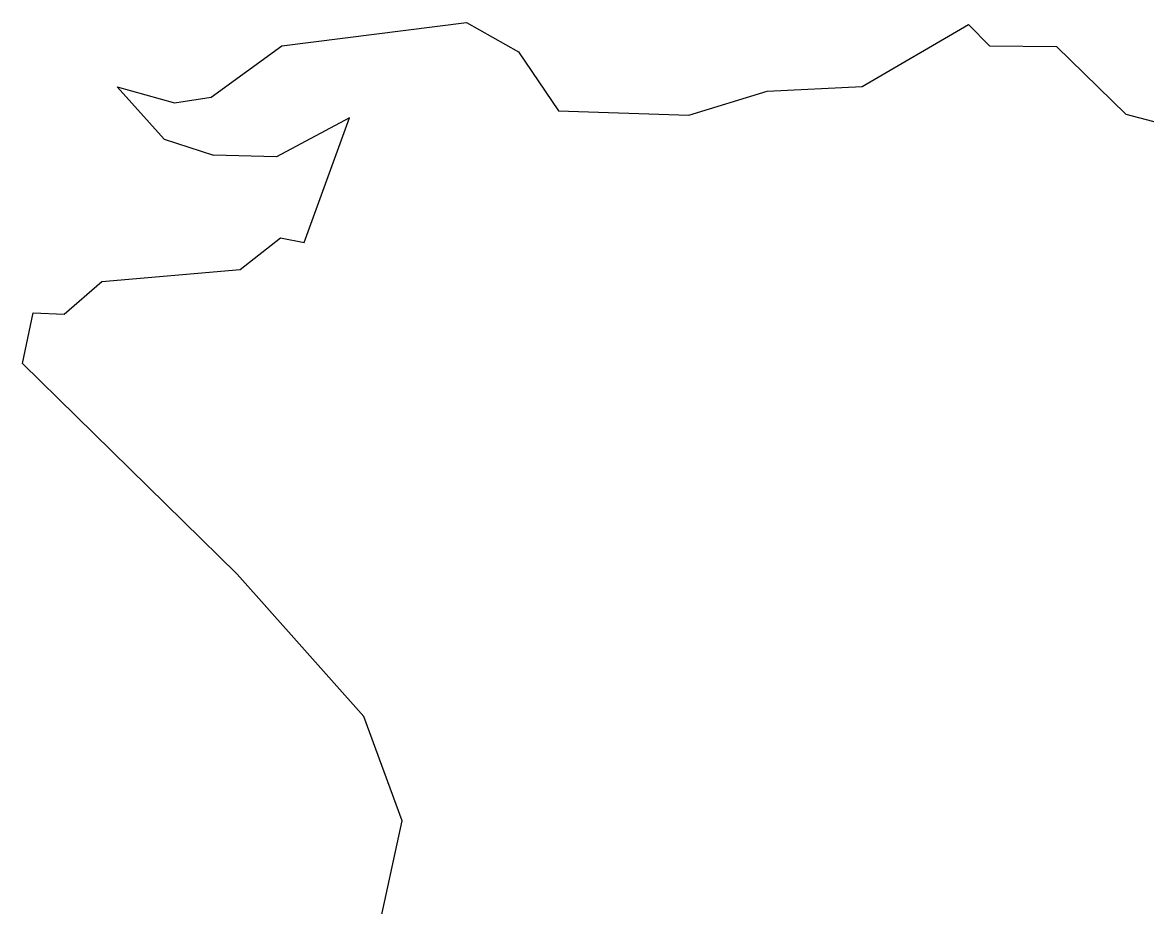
# Model space of a CAD drawing. Header units: metres. Extents: x 284941 to 286951, y 2024447 to 2026344.
# Drawn here: x 284941 to 286121, y 2025415 to 2026344 of the extents above; entities that cross this region are included whole.
import ezdxf

# ---------------------------------------------------------------- set-up
doc = ezdxf.new("R2010")
doc.units = ezdxf.units.M
doc.layers.add('village', color=3, linetype='Continuous')

msp = doc.modelspace()

# ---------------------------------------------------------------- linework, layer by layer
at = {"color": 3}
msp.add_line((285089.8, 2026222), (285141.6, 2026205.2), dxfattribs=at)
at = {"layer": 'village', "color": 3}
for p, q in [((285213, 2026319.8), (285406.8, 2026344.3)), ((285406.8, 2026344.3), (285461.4, 2026313.7)), ((285821.8, 2026277), (285933.5, 2026342.2)), ((285933.5, 2026342.2), (285955.6, 2026319.8)), ((285139, 2026265.9), (285213, 2026319.8)), ((285955.6, 2026319.8), (286025.8, 2026319.2)), ((286025.8, 2026319.2), (286098.7, 2026248.2)), ((285461.4, 2026313.7), (285503.5, 2026251.6)), ((285089.8, 2026222), (285040.3, 2026276.7)), ((285040.3, 2026276.7), (285100.6, 2026259.9)), ((285640.1, 2026246.9), (285722.2, 2026272.1)), ((285722.2, 2026272.1), (285821.8, 2026277)), ((285100.6, 2026259.9), (285139, 2026265.9)), ((285284.3, 2026244.4), (285207.4, 2026203.5)), ((285236.6, 2026113.3), (285284.3, 2026244.4)), ((285503.5, 2026251.6), (285640.1, 2026246.9)), ((286098.7, 2026248.2), (286216.4, 2026217.2)), ((285207.4, 2026203.5), (285141.6, 2026205.2)), ((285169.6, 2026085.1), (285211.9, 2026118.2)), ((285211.9, 2026118.2), (285236.6, 2026113.3)), ((285024.4, 2026072.6), (285169.6, 2026085.1)), ((284984.7, 2026038.2), (285024.4, 2026072.6)), ((284941.1, 2025986.3), (284952.3, 2026039.7)), ((284952.3, 2026039.7), (284984.7, 2026038.2)), ((285166.2, 2025765.2), (284941.1, 2025986.3)), ((285299.1, 2025615.9), (285166.2, 2025765.2)), ((285339.3, 2025506.3), (285299.1, 2025615.9)), ((285300.5, 2025327.1), (285339.3, 2025506.3))]:
    msp.add_line(p, q, dxfattribs=at)

doc.saveas('drawing.dxf')
